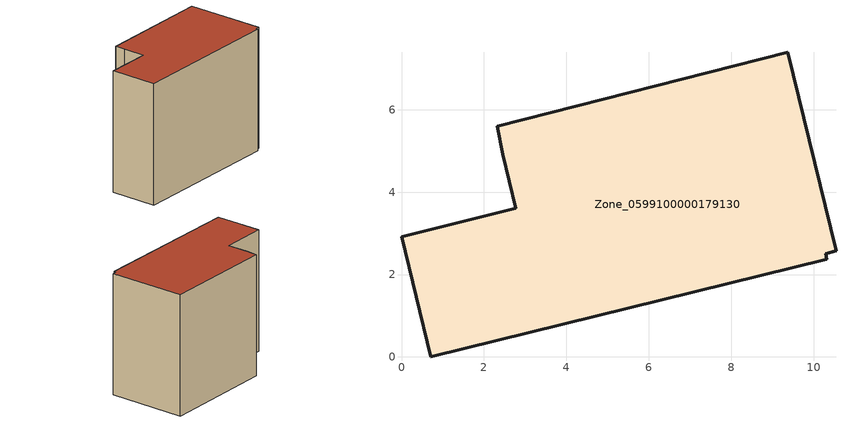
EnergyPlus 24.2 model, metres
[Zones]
Zone_0599100000179130
 floor ground (C_G): 10.29,2.51 10.32,2.38 0.71,0 0,2.92 2.77,3.61 2.45,4.92 2.32,5.6 9.37,7.4 10.55,2.58 z0
 wall outside (C_F): 0,2.92 0.71,0 10.32,2.38 10.29,2.51 10.55,2.58 9.37,7.4 2.32,5.6 2.45,4.92 2.77,3.61 0,2.92 z0:7.72
 roof outside (C_R): 10.32,2.38 10.29,2.51 10.55,2.58 9.37,7.4 2.32,5.6 2.45,4.92 2.77,3.61 0,2.92 0.71,0 z7.72
[BUILDING]
Pand.0599100000179130: North Axis=0; Terrain=City; Loads Convergence Tolerance Value=0.04; Temperature Convergence Tolerance Value=0.4; Solar Distribution=FullExterior; Maximum Number of Warmup Days=25; Minimum Number of Warmup Days=1
[Site:Location]
Rotterdam.The.Hague.AP_ZH_NLD Design_Conditions: Latitude=51.96; Longitude=4.45; Time Zone=1; Elevation=-4.5
[SITE:GROUNDTEMPERATURE:BUILDINGSURFACE]
18, 18, 18, 18, 18, 18, 18, 18, 18, 18, 18, 18
[MATERIAL] Thermal Absorptance=0.9; Solar Absorptance=0.7; Visible Absorptance=0.7
Name | Roughness | Thickness | Conductivity | Density | Specific Heat
G.TC.1946 | MediumSmooth | 0.15 | 1 | 540 | 1210
F.TC.1946 | Rough | 0.3 | 0.857143 | 1920 | 840
R.TC.1946 | MediumRough | 0.2 | 0.909091 | 1500 | 1000
[CONSTRUCTION]
C_G: G.TC.1946
C_F: F.TC.1946
C_R: R.TC.1946
[ZONE]
Zone_0599100000179130: Type=1; Multiplier=1; Ceiling Height=Autocalculate; Volume=Autocalculate; Floor Area=autocalculate; Part of Total Floor Area=Yes
[ZONEINFILTRATION:DESIGNFLOWRATE]
Infil_Zone_0599100000179130: Zone or ZoneList or Space or SpaceList=Zone_0599100000179130; Schedule=AlwaysOn; Design Flow Rate Calculation Method=Flow/Area; Flow Rate per Floor Area=0.003; Constant Term Coefficient=1; Temperature Term Coefficient=0; Velocity Term Coefficient=0; Velocity Squared Term Coefficient=0
[HVACTEMPLATE:ZONE:IDEALLOADSAIRSYSTEM]
Zone_0599100000179130: Maximum Heating Supply Air Temperature=50; Minimum Cooling Supply Air Temperature=13; Maximum Heating Supply Air Humidity Ratio=0.0156; Minimum Cooling Supply Air Humidity Ratio=0.0077; Heating Limit=NoLimit; Cooling Limit=NoLimit; Dehumidification Control Type=ConstantSensibleHeatRatio; Cooling Sensible Heat Ratio=0.7; Dehumidification Setpoint=60; Humidification Control Type=None; Humidification Setpoint=30; Outdoor Air Method=None; Outdoor Air Flow Rate per Person=0.00944; Outdoor Air Flow Rate per Zone Floor Area=0; Outdoor Air Flow Rate per Zone=0; Demand Controlled Ventilation Type=None; Outdoor Air Economizer Type=NoEconomizer; Heat Recovery Type=None; Sensible Heat Recovery Effectiveness=0.7; Latent Heat Recovery Effectiveness=0.65
[ZONECONTROL:THERMOSTAT]
ThermostatControl_Zone_0599100000179130: Zone or ZoneList=Zone_0599100000179130; Control Type Schedule=DualSetpointControlType; Control 1=Thermostat_Zone_0599100000179130; Temperature Difference Between Cutout And Setpoint=0
[THERMOSTATSETPOINT:DUALSETPOINT]
Thermostat_Zone_0599100000179130: Heating Setpoint Temperature Schedule=HeatingSetpoint_Zone_0599100000179130; Cooling Setpoint Temperature Schedule=CoolingSetpoint_Zone_0599100000179130
[SCHEDULE:COMPACT]
HeatingSetpoint_Zone_0599100000179130: Through: 12/31, For: AllDays, Until: 24:00, 21
CoolingSetpoint_Zone_0599100000179130: Through: 12/31, For: AllDays, Until: 24:00, 24
DualSetpointControlType: Through: 12/31, For: AllDays, Until: 24:00, 4
AlwaysOn: Through: 12/31, For: AllDays, Until: 24:00, 1
